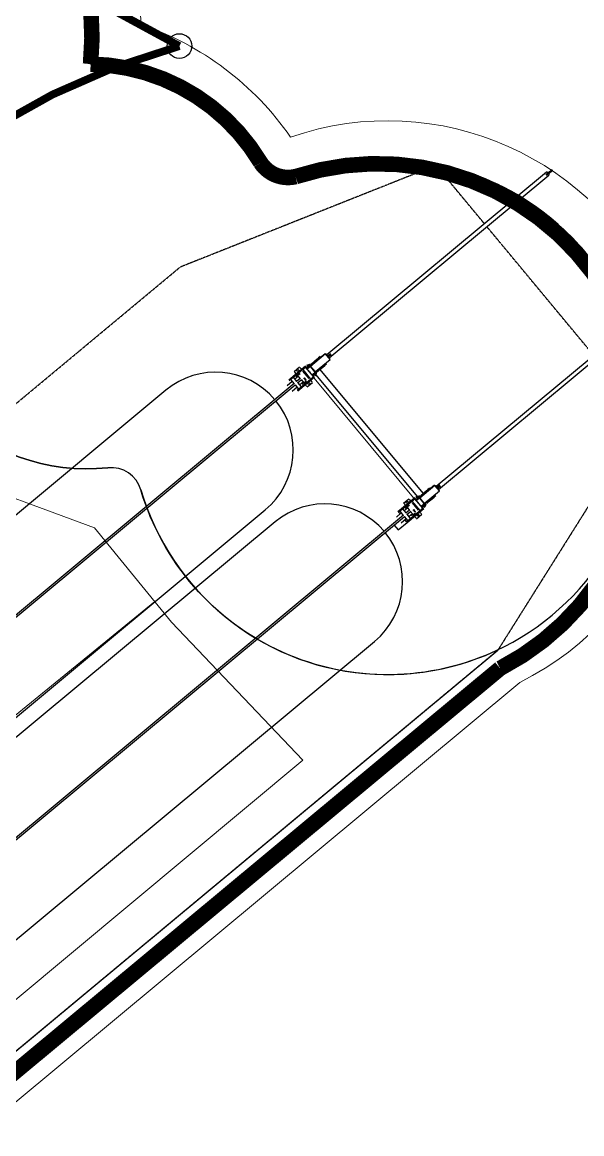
# Model space of a CAD drawing. Header units: millimetres. Extents: x 246416442 to 246896683, y 7418963194 to 7419503218.
# Drawn here: x 246857534 to 246864736, y 7419430275 to 7419444564 of the extents above; entities that cross this region are included whole.
import ezdxf
from ezdxf.lldxf.tags import DXFTag

# ---------------------------------------------------------------- set-up
doc = ezdxf.new("R2010")
doc.units = ezdxf.units.MM
doc.linetypes.add('DASHED2', pattern=[9.525, 6.35, -3.175])
doc.linetypes.add('HIDDEN', pattern=[9.525, 6.35, -3.175])
for name, color, linetype in [('L-EDGE-CONCRETE', 1, 'CONCRETE_EDGE_SHORT'), ('L-Hatch Boundary', 1, 'Continuous'), ('L-ST-SHADE-SAIL', 5, 'DASHED2'), ('L-X-E-PLAY', 9, 'Continuous'), ('L-X-E-PLAY (FallZone)', 252, 'HIDDEN'), ('L-X-E-PLAY (FreeSpace)', 5, 'Continuous')]:
    doc.layers.add(name, color=color, linetype=linetype)
doc.layers.add('L-SUB-SOIL DRAINAGE', color=170, linetype='SUBSOIL', lineweight=20)
doc.styles.get("Standard").update_dxf_attribs({"font": 'arial.ttf'})
doc.linetypes.add('CONCRETE_EDGE_SHORT', pattern='A,0.5,-0.2,["CE",Standard,S=0.1,R=0,X=-0.05,Y=-0.05],-0.2', length=0.9)
tags = doc.linetypes.add('PHANTOM2', pattern=[31.75, 15.875, -3.175, 3.175, -3.175, 3.175, -3.175]).pattern_tags.tags
tags[14:15] = [DXFTag(74, 4), DXFTag(75, 0), DXFTag(340, '0'), DXFTag(46, 0.0), DXFTag(50, 0.0), DXFTag(44, 0.0), DXFTag(45, 0.0)]
tags[12:13] = [DXFTag(74, 4), DXFTag(75, 0), DXFTag(340, '0'), DXFTag(46, 0.0), DXFTag(50, 0.0), DXFTag(44, 0.0), DXFTag(45, 0.0)]
tags[10:11] = [DXFTag(74, 4), DXFTag(75, 0), DXFTag(340, '0'), DXFTag(46, 0.0), DXFTag(50, 0.0), DXFTag(44, 0.0), DXFTag(45, 0.0)]
tags[8:9] = [DXFTag(74, 4), DXFTag(75, 0), DXFTag(340, '0'), DXFTag(46, 0.0), DXFTag(50, 0.0), DXFTag(44, 0.0), DXFTag(45, 0.0)]
tags[6:7] = [DXFTag(74, 4), DXFTag(75, 0), DXFTag(340, '0'), DXFTag(46, 0.0), DXFTag(50, 0.0), DXFTag(44, 0.0), DXFTag(45, 0.0)]
tags[4:5] = [DXFTag(74, 4), DXFTag(75, 0), DXFTag(340, '0'), DXFTag(46, 0.0), DXFTag(50, 0.0), DXFTag(44, 0.0), DXFTag(45, 0.0)]
tags = doc.linetypes.add('SUBSOIL', pattern='A,12.7,-5.08,["SSD",Standard,S=2.54,R=0,X=-2.54,Y=-1.27],-6.35', length=24.13).pattern_tags.tags
tags[6] = DXFTag(74, 10)

# ---------------------------------------------------------------- blocks, each defined once
blk = doc.blocks.new('Double Skyrider - Moduplay')
at = {"layer": 'L-X-E-PLAY', "lineweight": 25}
for p, q in [((-153164, -683007), (-153164, -683095)), ((-153160, -683005), (-153160, -683097)), ((-152907, -683005), (-153159, -683005)), ((-153159, -683005), (-153159, -683097)), ((-153158, -683001), (-152911, -683001)), ((-153085, -682987), (-153057, -682987)), ((-153085, -682999), (-153057, -682999)), ((-152997, -682987), (-153057, -682987)), ((-152997, -682999), (-153057, -682999)), ((-152853, -683000), (-153046, -683000)), ((-152997, -682987), (-152932, -682987)), ((-152997, -682999), (-152932, -682999)), ((-152902, -682999), (-152932, -682999)), ((-152911, -683001), (-152853, -683001)), ((-152907, -683097), (-152907, -683005)), ((-152905, -683007), (-152905, -683095)), ((-152853, -682990), (-152876, -682990)), ((-152853, -682989), (-152874, -682989)), ((-152581, -682959), (-152862, -682959)), ((-152581, -682971), (-152862, -682971)), ((-152853, -682971), (-152853, -683131)), ((-152805, -683131), (-152805, -682971)), ((-152705, -682919), (-152794, -682919)), ((-152794, -682987), (-152794, -683110)), ((-152705, -682987), (-152744, -682987)), ((-152705, -682987), (-152679, -682987)), ((-152705, -683044), (-152705, -682987)), ((-152705, -683001), (-152650, -683001)), ((-152650, -682971), (-152650, -683041)), ((-152602, -683041), (-152602, -682971)), ((-152602, -683001), (-152519, -683001)), ((-153164, -683027), (-156837, -683027)), ((-156837, -683075), (-153164, -683075)), ((-153211, -683045), (-153164, -683045)), ((-153211, -683057), (-153164, -683057)), ((-153159, -683097), (-152907, -683097)), ((-153158, -683101), (-152911, -683101)), ((-153085, -683103), (-153057, -683103)), ((-153085, -683115), (-153057, -683115)), ((-152997, -683103), (-153057, -683103)), ((-152997, -683115), (-153057, -683115)), ((-152997, -683103), (-152932, -683103)), ((-152997, -683115), (-152932, -683115)), ((-152980, -683115), (-152980, -685187)), ((-152932, -683103), (-152902, -683103)), ((-152853, -683101), (-152911, -683101)), ((-152853, -683103), (-152901, -683103)), ((-152853, -683104), (-152894, -683104)), ((-152891, -685170), (-152891, -683133)), ((-152581, -683131), (-152862, -683131)), ((-152581, -683143), (-152862, -683143)), ((-152723, -683110), (-152745, -683110)), ((-152744, -683115), (-152705, -683115)), ((-152690, -683110), (-152713, -683110)), ((-152645, -683041), (-152705, -683041)), ((-152705, -683110), (-152705, -683059)), ((-152705, -683061), (-152645, -683061)), ((-152650, -683101), (-152705, -683101)), ((-152679, -683115), (-152705, -683115)), ((-152650, -683061), (-152650, -683131)), ((-133358, -683041), (-152604, -683041)), ((-152604, -683061), (-133358, -683061)), ((-152602, -683131), (-152602, -683061)), ((-152519, -683101), (-152602, -683101)), ((-152705, -683179), (-152794, -683179)), ((-152705, -685121), (-152794, -685121)), ((-156841, -685245), (-156918, -685245)), ((-156841, -685257), (-156918, -685257)), ((-156841, -685245), (-156812, -685245)), ((-156812, -685257), (-156841, -685257)), ((-153164, -685227), (-156837, -685227)), ((-156837, -685275), (-153164, -685275)), ((-153211, -685245), (-153164, -685245)), ((-153211, -685257), (-153164, -685257)), ((-153164, -685207), (-153164, -685295)), ((-153160, -685205), (-153160, -685297)), ((-152907, -685205), (-153159, -685205)), ((-153159, -685205), (-153159, -685297)), ((-153159, -685297), (-152907, -685297)), ((-153158, -685201), (-152911, -685201)), ((-153158, -685301), (-152911, -685301)), ((-153085, -685187), (-153057, -685187)), ((-153085, -685199), (-153057, -685199)), ((-152997, -685187), (-153057, -685187)), ((-152997, -685199), (-153057, -685199)), ((-152997, -685187), (-152932, -685187)), ((-152997, -685199), (-152932, -685199)), ((-152902, -685199), (-152932, -685199)), ((-152911, -685201), (-152853, -685201)), ((-152853, -685301), (-152911, -685301)), ((-152907, -685297), (-152907, -685205)), ((-152905, -685207), (-152905, -685295)), ((-152853, -685199), (-152901, -685199)), ((-152853, -685198), (-152894, -685198)), ((-152581, -685159), (-152862, -685159)), ((-152581, -685171), (-152862, -685171)), ((-152853, -685171), (-152853, -685331)), ((-152805, -685331), (-152805, -685171)), ((-152794, -685190), (-152794, -685313)), ((-152744, -685174), (-152705, -685174)), ((-152705, -685190), (-152744, -685190)), ((-152679, -685174), (-152705, -685174)), ((-152705, -685190), (-152679, -685190)), ((-152705, -685244), (-152705, -685190)), ((-152705, -685201), (-152650, -685201)), ((-152645, -685241), (-152705, -685241)), ((-152705, -685313), (-152705, -685259)), ((-152705, -685261), (-152645, -685261)), ((-152650, -685301), (-152705, -685301)), ((-152650, -685171), (-152650, -685241)), ((-152650, -685261), (-152650, -685331)), ((-133358, -685241), (-152604, -685241)), ((-152604, -685261), (-133358, -685261)), ((-152602, -685241), (-152602, -685171)), ((-152602, -685201), (-152519, -685201)), ((-152602, -685331), (-152602, -685261)), ((-152519, -685301), (-152602, -685301)), ((-153085, -685303), (-153057, -685303)), ((-153085, -685315), (-153057, -685315)), ((-152997, -685303), (-153057, -685303)), ((-152997, -685315), (-153057, -685315)), ((-152853, -685302), (-153046, -685302)), ((-152997, -685303), (-152932, -685303)), ((-152997, -685315), (-152932, -685315)), ((-152932, -685303), (-152902, -685303)), ((-152853, -685312), (-152876, -685312)), ((-152853, -685313), (-152874, -685313)), ((-152581, -685331), (-152862, -685331)), ((-152581, -685343), (-152862, -685343)), ((-152705, -685381), (-152794, -685381)), ((-152723, -685313), (-152745, -685313)), ((-152744, -685315), (-152705, -685315)), ((-152690, -685313), (-152713, -685313)), ((-152679, -685315), (-152705, -685315))]:
    blk.add_line(p, q, dxfattribs=at)
at = {"layer": 'L-X-E-PLAY', "lineweight": 5}
blk.add_line((-152847, -683151), (-152847, -685151), dxfattribs=at)
at = {"layer": 'L-X-E-PLAY', "lineweight": 25}
for centre, radius in [((-152749, -682939), 12.5), ((-152749, -683003), 6), ((-152749, -683159), 12.5), ((-152749, -683026), 6), ((-152749, -685141), 12.5), ((-152749, -685205), 6), ((-152749, -685228), 6), ((-152749, -685361), 12.5)]:
    blk.add_circle(centre, radius, dxfattribs=at)
for centre, radius, start, end in [((-144014, -701272), 20341, 115.8273, 115.9752), ((-144009, -701282), 20341, 115.8273, 115.9752), ((-161636, -665066), 19950, 296.0071, 296.1204), ((-152836, -682939), 44.4, 343.6664, 16.3336), ((-152662, -682939), 44.4, 163.6664, 196.3336), ((-144014, -664831), 20341, 244.0248, 244.1727), ((-144009, -664820), 20341, 244.0248, 244.1727), ((-161636, -701036), 19950, 63.8796, 63.9929), ((-152836, -683159), 44.4, 343.6556, 16.3464), ((-152662, -683159), 44.4, 163.6536, 196.3444), ((-152836, -685141), 44.4, 343.6664, 16.3336), ((-152662, -685141), 44.4, 163.6664, 196.3336), ((-144014, -703472), 20341, 115.8273, 115.9752), ((-144009, -703482), 20341, 115.8273, 115.9752), ((-161636, -667266), 19950, 296.0071, 296.1204), ((-144014, -667031), 20341, 244.0248, 244.1727), ((-144009, -667020), 20341, 244.0248, 244.1727), ((-161636, -703236), 19950, 63.8796, 63.9929), ((-152836, -685361), 44.4, 343.6556, 16.3464), ((-152662, -685361), 44.4, 163.6536, 196.3444)]:
    blk.add_arc(centre, radius, start, end, dxfattribs=at)
for centre, major_axis, ratio, start_param, end_param in [((-152839, -683051), (0, 42.5), 0.36913, 1.156678, 1.984915), ((-156837, -685251), (0, -24.1), 0.707107, 3.141593, 4.4611), ((-156837, -685251), (0, -24.1), 0.707107, 4.963678, 6.283185), ((-152839, -685251), (0, 42.5), 0.36913, 1.156678, 1.984915)]:
    blk.add_ellipse(centre, major_axis=major_axis, ratio=ratio, start_param=start_param, end_param=end_param, dxfattribs=at)
at = {"layer": 'L-X-E-PLAY (FallZone)', "lineweight": 25, "ltscale": 0.15}
for p, q in [((-155801, -682051), (-152431, -680951)), ((-131907, -680951), (-152431, -680951)), ((-155801, -683075), (-155801, -685227)), ((-155801, -685275), (-155801, -686251)), ((-155801, -686251), (-152431, -687351)), ((-131907, -687351), (-152431, -687351))]:
    blk.add_line(p, q, dxfattribs=at)
at = {"layer": 'L-X-E-PLAY (FallZone)', "linetype": 'PHANTOM2', "lineweight": 25}
for p, q in [((-152431, -682959), (-152581, -682959)), ((-152581, -682971), (-152581, -683001)), ((-152431, -683041), (-152431, -682959)), ((-152581, -683101), (-152581, -683131))]:
    blk.add_line(p, q, dxfattribs=at)
at = {"layer": 'L-X-E-PLAY (FreeSpace)', "color": 253, "lineweight": 25}
for p, q in [((-129537, -682051), (-151281, -682051)), ((-151281, -684051), (-129537, -684051)), ((-129537, -684251), (-151281, -684251)), ((-151281, -686251), (-129537, -686251))]:
    blk.add_line(p, q, dxfattribs=at)
for centre, start, end in [((-151281, -683051), 90, 179.427), ((-151281, -683051), 180.573, 270), ((-151281, -685251), 90, 179.427), ((-151281, -685251), 180.573, 270)]:
    blk.add_arc(centre, 1000, start, end, dxfattribs=at)

msp = doc.modelspace()

# ---------------------------------------------------------------- linework, layer by layer
at = {"layer": 'L-EDGE-CONCRETE', "ltscale": 25, "const_width": 200, "flags": 128}
msp.add_lwpolyline([(246850535, 7419425330), (246863685, 7419436258, 0.921069), (246861052, 7419442580, -0.315812), (246860602, 7419442760, 0.259193), (246858414, 7419444026, 0.092067), (246858304, 7419445345)], format="xyb", dxfattribs=at)
at = {"layer": 'L-Hatch Boundary'}
msp.add_lwpolyline([(246856530, 7419439584, -0.116102), (246854008, 7419438472, -0.40121), (246848141, 7419434110, 0.482085), (246843380, 7419442271, -0.357559), (246836656, 7419437363, 0.552694), (246844199, 7419430553), (246844572, 7419429842, -0.408053), (246847353, 7419429535), (246849888, 7419426441, -0.143511), (246850325, 7419425415), (246863656, 7419436494, -0.460222), (246859062, 7419438552, 0.361536), (246858637, 7419438837, -0.225758)], format="xyb", close=True, dxfattribs=at)
at = {"layer": 'L-Hatch Boundary', "ltscale": 0.1}
for centre, radius, start, end in [((246853113, 7419444148), 5303, 358.688, 124.3182), ((246858369, 7419441425), 2602, 30.876, 88.9995), ((246862238, 7419439488), 3310, 196.4107, 110.383), ((246860945, 7419442965), 400, 210.876, 290.383), ((246858369, 7419441425), 2602, 225.0308, 275.9177), ((246858678, 7419438439), 400, 16.4107, 95.9177)]:
    msp.add_arc(centre, radius, start, end, dxfattribs=at)
at = {"layer": 'L-ST-SHADE-SAIL', "ltscale": 0.5, "const_width": 100, "flags": 128}
msp.add_lwpolyline([(246859558, 7419444258, -0.009804), (246850604, 7419449270, -0.241023), (246847202, 7419444393, -0.235128), (246853155, 7419437678, -0.27209), (246859558, 7419444258, 24.185164)], format="xyb", dxfattribs=at)
at = {"layer": 'L-ST-SHADE-SAIL', "linetype": 'ByBlock', "ltscale": 0.1}
msp.add_circle((246859558, 7419444258), 159, dxfattribs=at)
at = {"layer": 'L-SUB-SOIL DRAINAGE', "ltscale": 0.75, "flags": 128}
msp.add_lwpolyline([(246836376, 7419368838, 0.049859), (246836453, 7419367265, 1.020543), (246838457, 7419363126, 0.507423), (246850959, 7419364621, 0.34783), (246860630, 7419364185, 0.95316), (246871514, 7419375336, 0.546089), (246865357, 7419391537), (246864332, 7419392202, 0.150991), (246858080, 7419390951, -0.535883), (246847993, 7419386179, -0.984857), (246841094, 7419392264, 0.048323), (246837369, 7419394790, -0.782041), (246859517, 7419399812, 0.326657), (246863339, 7419409468, 2.547694), (246851637, 7419416690, 0.258508), (246846204, 7419412602), (246842481, 7419417148), (246849925, 7419423240, 0.226894), (246850841, 7419425193), (246863937, 7419436077, 0.937903), (246860988, 7419443087, 0.16139), (246859063, 7419444536, 0.543513), (246850932, 7419449691, 0.965246), (246840526, 7419449657, 0.686425), (246830419, 7419442237), (246830215, 7419441334, 0.069561), (246826929, 7419442861), (246826948, 7419447931)], format="xyb", dxfattribs=at)
msp.add_lwpolyline([(246837091, 7419436852, 0.526814), (246844049, 7419431030, -0.284105), (246847721, 7419430172), (246850785, 7419426448), (246861145, 7419435080), (246859457, 7419436852), (246858463, 7419438063), (246856533, 7419438776, -0.083183), (246854469, 7419438036, -0.431667), (246847348, 7419433714, 0.50233), (246843720, 7419441701, -0.322585)], format="xyb", close=True, dxfattribs=at)
msp.add_lwpolyline([(246848923, 7419428711), (246859241, 7419437116)], dxfattribs=at)

# ---------------------------------------------------------------- block references
at = {"layer": 'L-X-E-PLAY', "rotation": 219.7286644497561}
msp.add_blockref('Double Skyrider - Moduplay', (247181656, 7418815361), dxfattribs=at)

doc.saveas('drawing.dxf')
